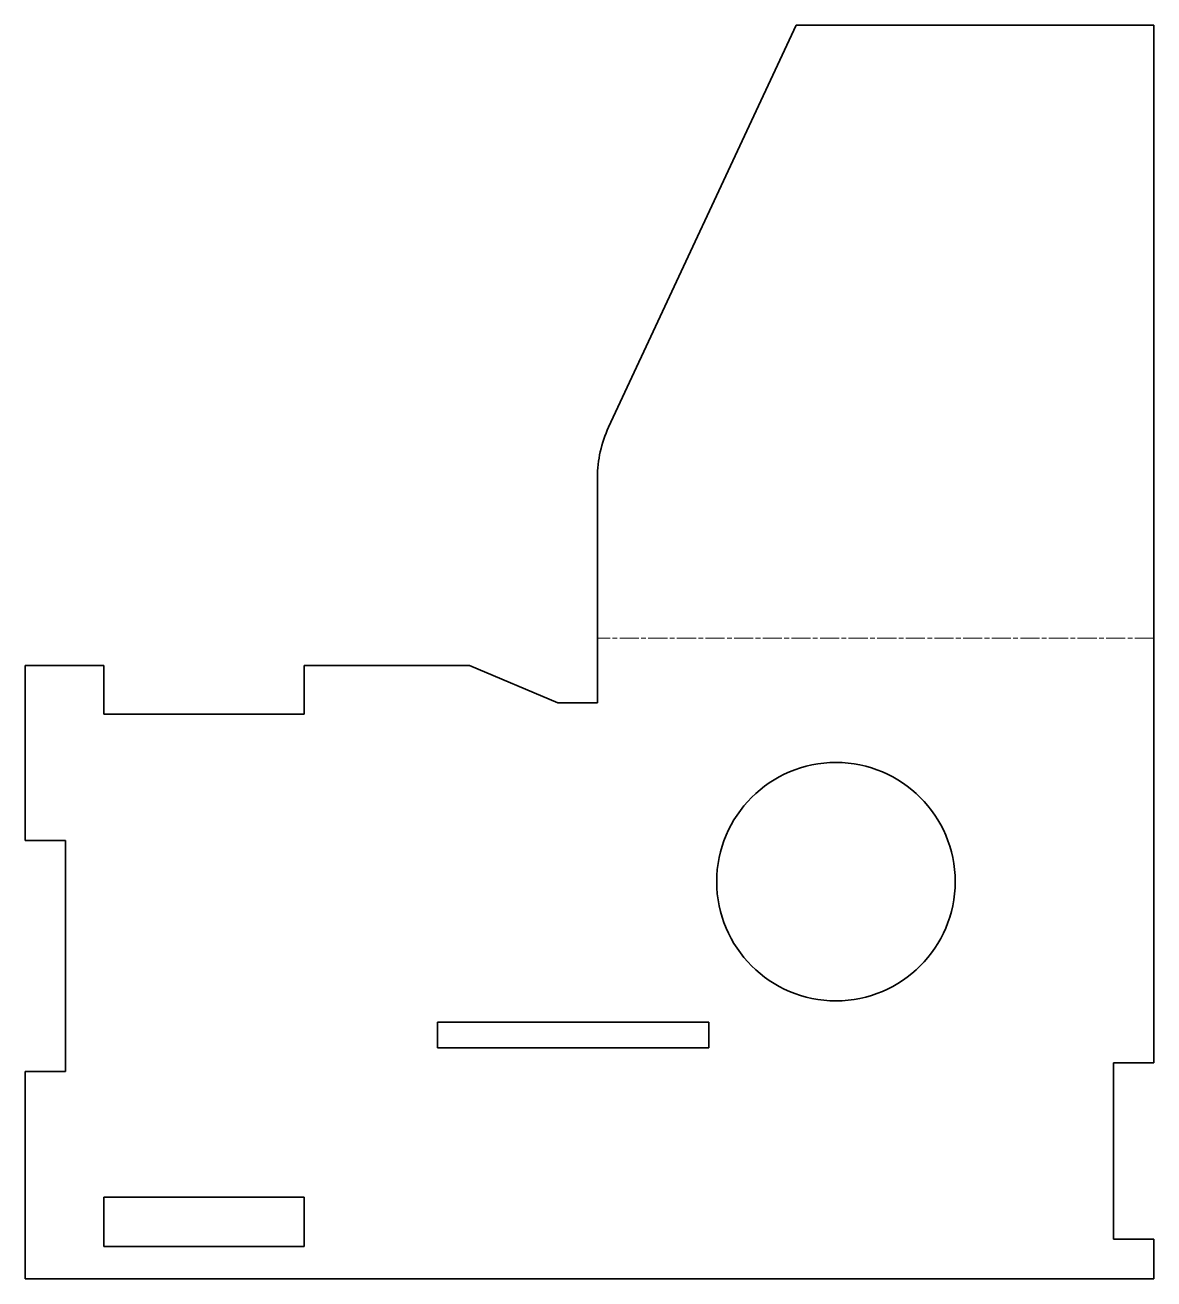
# Model space of a CAD drawing. Header units: millimetres. Extents: x 0 to 142, y 0 to 158.
import ezdxf

# ---------------------------------------------------------------- set-up
doc = ezdxf.new("R2010")
doc.units = ezdxf.units.MM
doc.linetypes.add('Chain', pattern=[13.68, 9.12, -1.14, 2.28, -1.14])
doc.layers.add('SIMUMAK Bend Centerline (ISO)', color=7, linetype='Chain', lineweight=9)
doc.layers.add('SIMUMAK Visible (ISO)', color=7, linetype='Continuous', lineweight=35)

# ---------------------------------------------------------------- blocks, each defined once
blk = doc.blocks.new('CD-IND-30-INBS-03_Sheet_2_CD-IND-30-INBS-03 (desplegada)')
at = {"layer": 'SIMUMAK Bend Centerline (ISO)', "ltscale": 0.263158}
blk.add_line((71, 1.75), (1, 1.75), dxfattribs=at)
at = {"layer": 'SIMUMAK Visible (ISO)'}
for p, q in [((26, 78.9), (2.41, 28.31)), ((26, 78.9), (71, 78.9)), ((71, 78.9), (71, -51.7)), ((1, -6.4), (1, 21.97)), ((-71, -23.7), (-71, -1.7)), ((-71, -1.7), (-61.1, -1.7)), ((-61.1, -7.8), (-61.1, -1.7)), ((-35.9, -1.7), (-15.11, -1.7)), ((-35.9, -1.7), (-35.9, -7.8)), ((-4, -6.4), (-15.11, -1.7)), ((-35.9, -7.8), (-61.1, -7.8)), ((1, -6.4), (-4, -6.4)), ((-65.9, -23.7), (-71, -23.7)), ((-65.9, -52.8), (-65.9, -23.7)), ((-19.1, -46.6), (15, -46.6)), ((-19.1, -49.8), (-19.1, -46.6)), ((15, -46.6), (15, -49.8)), ((15, -49.8), (-19.1, -49.8)), ((71, -51.7), (65.9, -51.7)), ((65.9, -51.7), (65.9, -73.9)), ((-71, -78.9), (-71, -52.8)), ((-71, -52.8), (-65.9, -52.8)), ((-61.1, -74.8), (-61.1, -68.6)), ((-61.1, -68.6), (-35.9, -68.6)), ((-35.9, -68.6), (-35.9, -74.8)), ((65.9, -73.9), (71, -73.9)), ((71, -73.9), (71, -78.9)), ((-35.9, -74.8), (-61.1, -74.8)), ((71, -78.9), (-71, -78.9))]:
    blk.add_line(p, q, dxfattribs=at)
blk.add_circle((31, -28.9), 15, dxfattribs=at)
at = {"layer": 'SIMUMAK Visible (ISO)', "extrusion": (0, 0, -1)}
blk.add_arc((-16, 21.97), 15, 0, 25, dxfattribs=at)

msp = doc.modelspace()

# ---------------------------------------------------------------- block references
msp.add_blockref('CD-IND-30-INBS-03_Sheet_2_CD-IND-30-INBS-03 (desplegada)', (71, 78.9))

doc.saveas('drawing.dxf')
